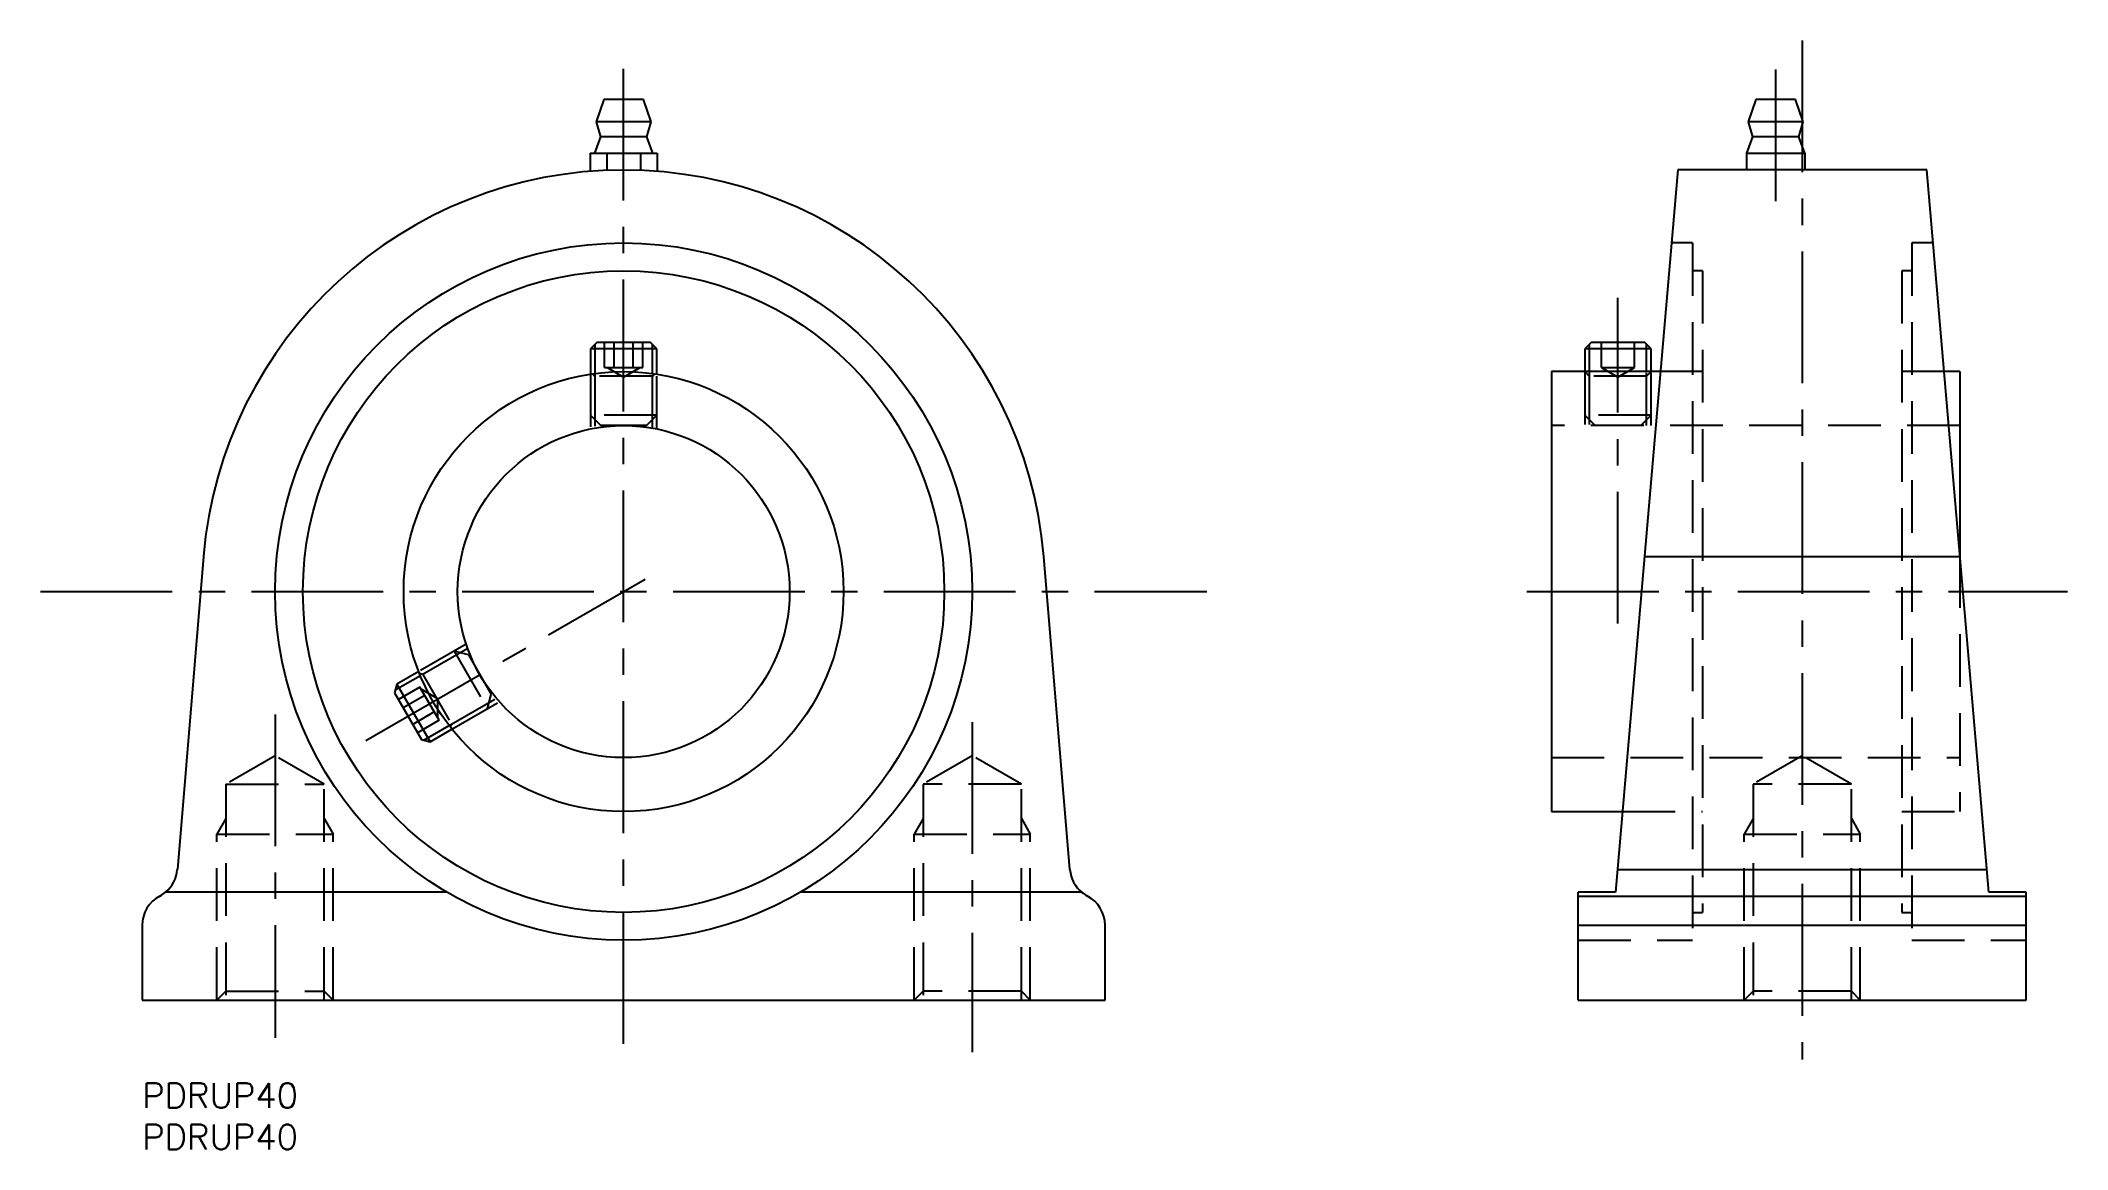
# Model space of a CAD drawing. Extents: x -12 to 232, y -8 to 126.
import ezdxf

# ---------------------------------------------------------------- set-up
doc = ezdxf.new("R2010")
doc.units = 0
doc.header["$LTSCALE"] = 0.5
doc.linetypes.add('CENTER', pattern=[50.8, 31.75, -6.35, 6.35, -6.35])
doc.linetypes.add('DASHED', pattern=[19.05, 12.7, -6.35])
for name, color, linetype in [('MSM_CENTER', 1, 'CENTER'), ('MSM_CONTINUOUS', 7, 'CONTINUOUS'), ('MSM_DASHED', 4, 'DASHED'), ('MSM_NARROW', 5, 'CONTINUOUS'), ('MSM_PART_NUMBER', 7, 'CONTINUOUS')]:
    doc.layers.add(name, color=color, linetype=linetype)
doc.styles.get("Standard").update_dxf_attribs({"font": 'txt.shx', "height": 3, "bigfont": 'bigfont.shx'})

msp = doc.modelspace()

# ---------------------------------------------------------------- linework, layer by layer
at = {"layer": 'MSM_CENTER'}
for p, q in [((58, 4.71), (58, 125.12)), ((200, 125.59), (200, 2.85)), ((196.8, 122.11), (196.8, 104.49)), ((177.8, 55.36), (177.8, 94.6)), ((-12.25, 59.2), (128.25, 59.2)), ((26.96, 41.28), (60.58, 60.69)), ((166.84, 59.2), (231.96, 59.2)), ((16, 44.4), (16, 5.44)), ((100, 43.49), (100, 3.74))]:
    msp.add_line(p, q, dxfattribs=at)
at = {"layer": 'MSM_CONTINUOUS'}
for p, q in [((55.6, 118.5), (54.7, 115.8)), ((60.4, 118.5), (55.6, 118.5)), ((61.3, 115.8), (60.4, 118.5)), ((194.4, 118.5), (193.5, 115.8)), ((199.2, 118.5), (194.4, 118.5)), ((200.1, 115.8), (199.2, 118.5)), ((54.7, 115.8), (55.2, 114)), ((61.3, 115.8), (54.7, 115.8)), ((60.8, 114), (61.3, 115.8)), ((200.1, 115.8), (193.5, 115.8)), ((193.5, 115.8), (194, 114)), ((199.6, 114), (200.1, 115.8)), ((55.2, 114), (54.5, 112)), ((60.8, 114), (55.2, 114)), ((61.5, 112), (60.8, 114)), ((194, 114), (193.3, 112)), ((199.6, 114), (194, 114)), ((200.3, 112), (199.6, 114)), ((53.96, 112), (62.04, 112)), ((53.96, 112), (53.96, 109.84)), ((55.98, 112), (55.98, 109.96)), ((60.02, 112), (60.02, 109.96)), ((62.04, 112), (62.04, 109.84)), ((185, 110), (177.5, 23)), ((215, 110), (185, 110)), ((193.3, 112), (200.3, 112)), ((193.3, 112), (193.3, 110)), ((200.3, 112), (200.3, 110)), ((222.5, 23), (215, 110)), ((54.77, 89.2), (54, 88.43)), ((54, 88.43), (54, 85.4)), ((62, 88.43), (54, 88.43)), ((61.23, 89.2), (54.77, 89.2)), ((62, 88.43), (61.23, 89.2)), ((62, 85.4), (62, 88.43)), ((174.57, 89.2), (173.8, 88.43)), ((181.8, 88.43), (173.8, 88.43)), ((173.8, 88.43), (173.8, 85.7)), ((181.03, 89.2), (174.57, 89.2)), ((181.8, 88.43), (181.03, 89.2)), ((181.8, 85.7), (181.8, 88.43)), ((182.91, 85.7), (169.8, 85.7)), ((169.8, 85.7), (169.8, 32.7)), ((219, 85.7), (217.09, 85.7)), ((219, 85.7), (219, 63.6)), ((7.38, 63.43), (4.23, 25.73)), ((111.77, 25.73), (108.62, 63.43)), ((180.99, 63.43), (219.01, 63.43)), ((33.31, 49.57), (30.68, 48.05)), ((30.68, 48.05), (30.4, 47)), ((30.4, 47), (33.64, 41.4)), ((30.68, 48.05), (34.68, 41.12)), ((34.68, 41.12), (37.31, 42.64)), ((33.64, 41.4), (34.68, 41.12)), ((169.8, 32.7), (178.34, 32.7)), ((177.74, 25.73), (222.26, 25.73)), ((36.7, 23), (2.82, 23)), ((113.18, 23), (79.3, 23)), ((177.5, 23), (173, 23)), ((173, 10), (173, 23)), ((173, 22.53), (227, 22.53)), ((227, 23), (222.5, 23)), ((227, 10), (227, 23)), ((0, 19), (0, 10)), ((116, 10), (116, 19)), ((0, 10), (116, 10)), ((173, 10), (227, 10))]:
    msp.add_line(p, q, dxfattribs=at)
for radius in [42, 38.64, 26.5, 20]:
    msp.add_circle((58, 59.2), radius, dxfattribs=at)
for centre, radius, start, end in [((58, 59.19), 50.8, 4.7835, 175.2165), ((0.24, 26.06), 4, 310.0491, 355.219), ((115.76, 26.06), 4, 184.7738, 230.8238), ((4, 19), 4, 118.0196, 180), ((0.24, 26.06), 4, 298.0196, 310.0419), ((115.76, 26.06), 4, 229.9581, 241.9804), ((112, 19), 4, 0, 61.9804)]:
    msp.add_arc(centre, radius, start, end, dxfattribs=at)
at = {"layer": 'MSM_DASHED'}
for p, q in [((186.8, 101.2), (184.24, 101.2)), ((186.8, 101.2), (186.8, 17.2)), ((215.76, 101.2), (213.2, 101.2)), ((213.2, 101.2), (213.2, 17.2)), ((188, 97.84), (186.8, 97.84)), ((188, 97.84), (188, 20.56)), ((213.2, 97.84), (212, 97.84)), ((212, 97.84), (212, 20.56)), ((55.69, 86.2), (55.69, 89.2)), ((56.85, 86.2), (56.85, 89.2)), ((59.15, 86.2), (59.15, 89.2)), ((60.31, 86.2), (60.31, 89.2)), ((175.8, 86.2), (175.8, 89.2)), ((179.8, 86.2), (179.8, 89.2)), ((55.69, 86.2), (60.31, 86.2)), ((56, 86.2), (58, 85.05)), ((58, 85.05), (60, 86.2)), ((173.8, 85.7), (173.8, 79.2)), ((173.8, 85.7), (174.34, 85.16)), ((174.34, 85.7), (174.34, 79.2)), ((175.8, 86.2), (179.8, 86.2)), ((175.8, 86.2), (177.8, 85.05)), ((177.8, 85.05), (179.8, 86.2)), ((181.26, 79.2), (181.26, 85.7)), ((181.26, 85.16), (181.8, 85.7)), ((181.8, 79.2), (181.8, 85.7)), ((188, 85.7), (182.91, 85.7)), ((217.09, 85.7), (212, 85.7)), ((54, 85.4), (54, 78.8)), ((54.27, 85.43), (54.54, 85.16)), ((54.54, 85.47), (54.54, 78.9)), ((61.46, 85.16), (54.54, 85.16)), ((61.46, 78.9), (61.46, 85.47)), ((61.46, 85.16), (61.73, 85.43)), ((62, 78.8), (62, 85.4)), ((181.26, 85.16), (174.34, 85.16)), ((62, 80.45), (54, 80.45)), ((54, 80.45), (55.25, 79.2)), ((60.75, 79.2), (55.25, 79.2)), ((60.75, 79.2), (62, 80.45)), ((219, 79.2), (169.8, 79.2)), ((173.8, 80.45), (175.05, 79.2)), ((181.8, 80.45), (173.8, 80.45)), ((180.55, 79.2), (181.8, 80.45)), ((219, 63.6), (219, 32.7)), ((39.03, 52.87), (33.31, 49.57)), ((39.21, 52.34), (33.52, 49.06)), ((37.6, 52.04), (41.6, 45.11)), ((39.3, 51.58), (37.6, 52.04)), ((39.3, 51.58), (42.05, 46.82)), ((33.79, 49.22), (33.42, 49.32)), ((33.79, 49.22), (37.25, 43.23)), ((33.46, 47.7), (30.86, 46.2)), ((34.04, 46.7), (31.44, 45.2)), ((35.77, 43.7), (33.46, 47.7)), ((35.62, 46.28), (33.62, 47.43)), ((41.6, 45.11), (42.05, 46.82)), ((35.19, 44.7), (32.6, 43.2)), ((35.62, 43.97), (35.62, 46.28)), ((36.98, 43.07), (42.67, 46.36)), ((37.31, 42.64), (43.03, 45.94)), ((35.77, 43.7), (33.17, 42.2)), ((37.15, 42.85), (37.25, 43.23)), ((16, 39.42), (10.08, 36)), ((21.92, 36), (16, 39.42)), ((100, 39.42), (94.08, 36)), ((105.92, 36), (100, 39.42)), ((169.8, 39.2), (219, 39.2)), ((200, 39.42), (194.08, 36)), ((205.92, 36), (200, 39.42)), ((10.08, 36), (10.08, 10)), ((10.08, 36), (21.92, 36)), ((21.92, 10), (21.92, 36)), ((94.08, 36), (94.08, 10)), ((105.92, 36), (94.08, 36)), ((105.92, 10), (105.92, 36)), ((205.92, 36), (194.08, 36)), ((194.08, 36), (194.08, 10)), ((205.92, 10), (205.92, 36)), ((10.08, 31.87), (9, 30)), ((21.92, 31.87), (23, 30)), ((94.08, 31.87), (93, 30)), ((105.92, 31.87), (107, 30)), ((178.34, 32.7), (188, 32.7)), ((194.08, 31.87), (193, 30)), ((205.92, 31.87), (207, 30)), ((212, 32.7), (219, 32.7)), ((9, 10), (9, 30)), ((9, 30), (23, 30)), ((23, 10), (23, 30)), ((93, 10), (93, 30)), ((93, 30), (107, 30)), ((107, 10), (107, 30)), ((193, 10), (193, 30)), ((193, 30), (207, 30)), ((207, 10), (207, 30)), ((186.8, 20.56), (188, 20.56)), ((212, 20.56), (213.2, 20.56)), ((173, 17.2), (186.8, 17.2)), ((213.2, 17.2), (227, 17.2)), ((10.08, 11.08), (9, 10)), ((10.08, 11.08), (21.92, 11.08)), ((23, 10), (21.92, 11.08)), ((94.08, 11.08), (93, 10)), ((105.92, 11.08), (94.08, 11.08)), ((107, 10), (105.92, 11.08)), ((194.08, 11.08), (193, 10)), ((205.92, 11.08), (194.08, 11.08)), ((207, 10), (205.92, 11.08))]:
    msp.add_line(p, q, dxfattribs=at)
at = {"layer": 'MSM_NARROW'}
for p, q in [((54.54, 88.97), (54.54, 85.47)), ((61.46, 85.47), (61.46, 88.97)), ((174.34, 88.97), (174.34, 85.7)), ((181.26, 85.7), (181.26, 88.97)), ((33.52, 49.06), (30.49, 47.31)), ((33.94, 41.32), (36.98, 43.07)), ((173, 19), (227, 19))]:
    msp.add_line(p, q, dxfattribs=at)

# ---------------------------------------------------------------- texts
at = {"layer": 'MSM_PART_NUMBER'}
for p in [(0, -3), (0, -8)]:
    msp.add_text('PDRUP40', height=3, dxfattribs=at).set_placement(p)

doc.saveas('drawing.dxf')
